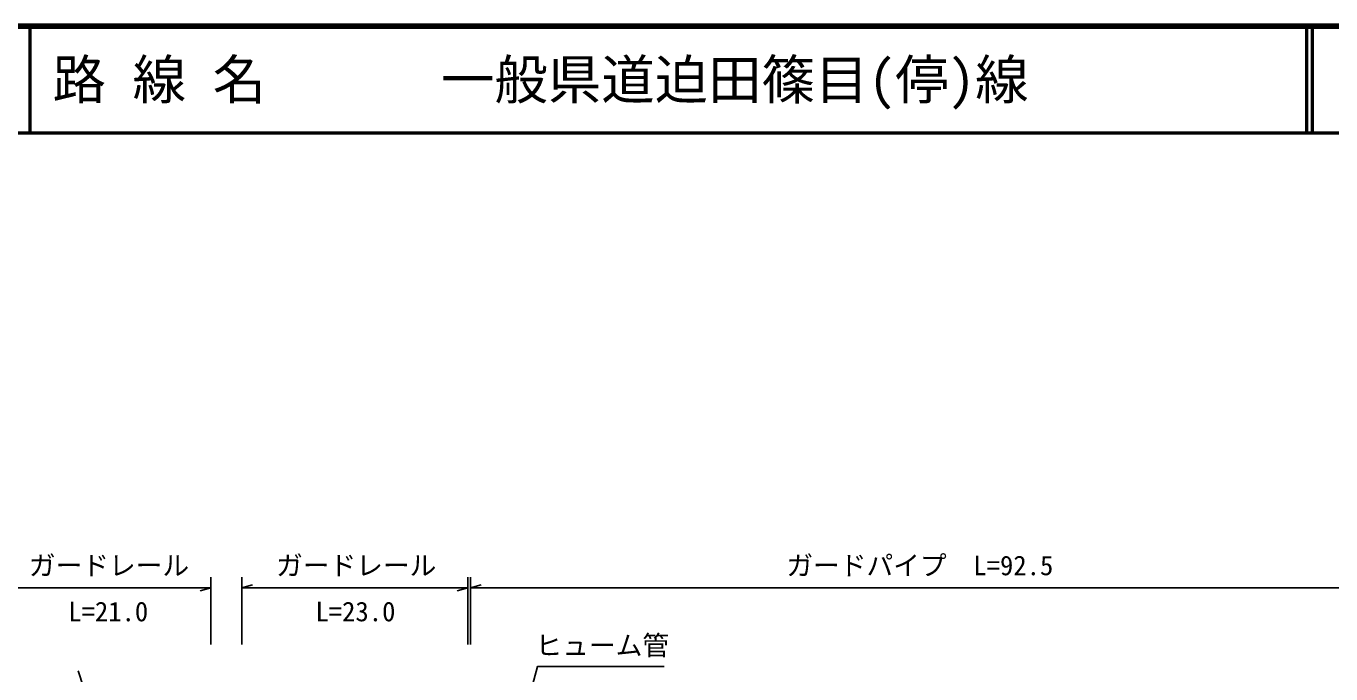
# Model space of a CAD drawing. Units: millimetres, scale not verified. Extents: x 40000 to 680000, y 20000 to 380000.
# Drawn here: x 177910 to 300018, y 319398 to 380000 of the extents above; entities that cross this region are included whole.
import ezdxf
from ezdxf.enums import TextEntityAlignment as Align

# ---------------------------------------------------------------- set-up
doc = ezdxf.new("R2010")
doc.units = ezdxf.units.MM
doc.header["$LTSCALE"] = 1000
for name, color, linetype, lineweight in [('M-BGD', 7, 'Continuous', 25), ('M-TTL', 2, 'Continuous', 140), ('M-TTL-LINE', 7, 'Continuous', 50)]:
    doc.layers.add(name, color=color, linetype=linetype, lineweight=lineweight)
doc.layers.add('M-TTL-TXT', color=7, linetype='Continuous')
doc.styles.add('ＭＳ ゴシック', font='')
doc.styles.get('ＭＳ ゴシック').set_extended_font_data('MS Gothic')

msp = doc.modelspace()

# ---------------------------------------------------------------- linework, layer by layer
at = {"layer": 'M-BGD'}
for p, q in [((175871, 327436), (195212, 327436)), ((195212, 327436), (194212, 327156)), ((195212, 328436), (195212, 322152)), ((198094, 322152), (198094, 328436)), ((198094, 327436), (199094, 327716)), ((198094, 327436), (219262, 327436)), ((219262, 327436), (218262, 327156)), ((219262, 328436), (219262, 322152)), ((219511, 322152), (219511, 328436)), ((219511, 327436), (220511, 327716)), ((219511, 327436), (303475, 327436)), ((182767, 319696), (192149, 291201))]:
    msp.add_line(p, q, dxfattribs=at)
msp.add_lwpolyline([(221673, 304894), (225774, 320103), (237638, 320103)], dxfattribs=at)
at = {"layer": 'M-TTL'}
msp.add_line((680000, 380000), (40000, 380000), dxfattribs=at)
at = {"layer": 'M-TTL-LINE'}
for p, q in [((178250, 380000), (178250, 370000)), ((297750, 380000), (297750, 370000)), ((298250, 380000), (298250, 370000)), ((40000, 370000), (680000, 370000))]:
    msp.add_line(p, q, dxfattribs=at)

# ---------------------------------------------------------------- texts
at = {"layer": 'M-BGD', "style": 'ＭＳ ゴシック'}
for s, p in [('ガードレール', (178166, 328076)), ('ガードレール', (201303, 328076)), ('ガードパイプ\u3000L=92.5', (249056, 328076)), ('L=21.0', (181854, 323768)), ('L=23.0', (204990, 323768)), ('ヒューム管', (225581, 320603))]:
    msp.add_text(s, height=1833, dxfattribs=at).set_placement(p, align=Align.BOTTOM_LEFT)
at = {"layer": 'M-TTL-TXT', "style": 'ＭＳ ゴシック'}
for s, p in [('路 線 名', (180380, 375000)), ('一般県道迫田篠目(停)線', (216734, 375000))]:
    msp.add_text(s, height=3666, dxfattribs=at).set_placement(p, align=Align.MIDDLE_LEFT)

doc.saveas('drawing.dxf')
